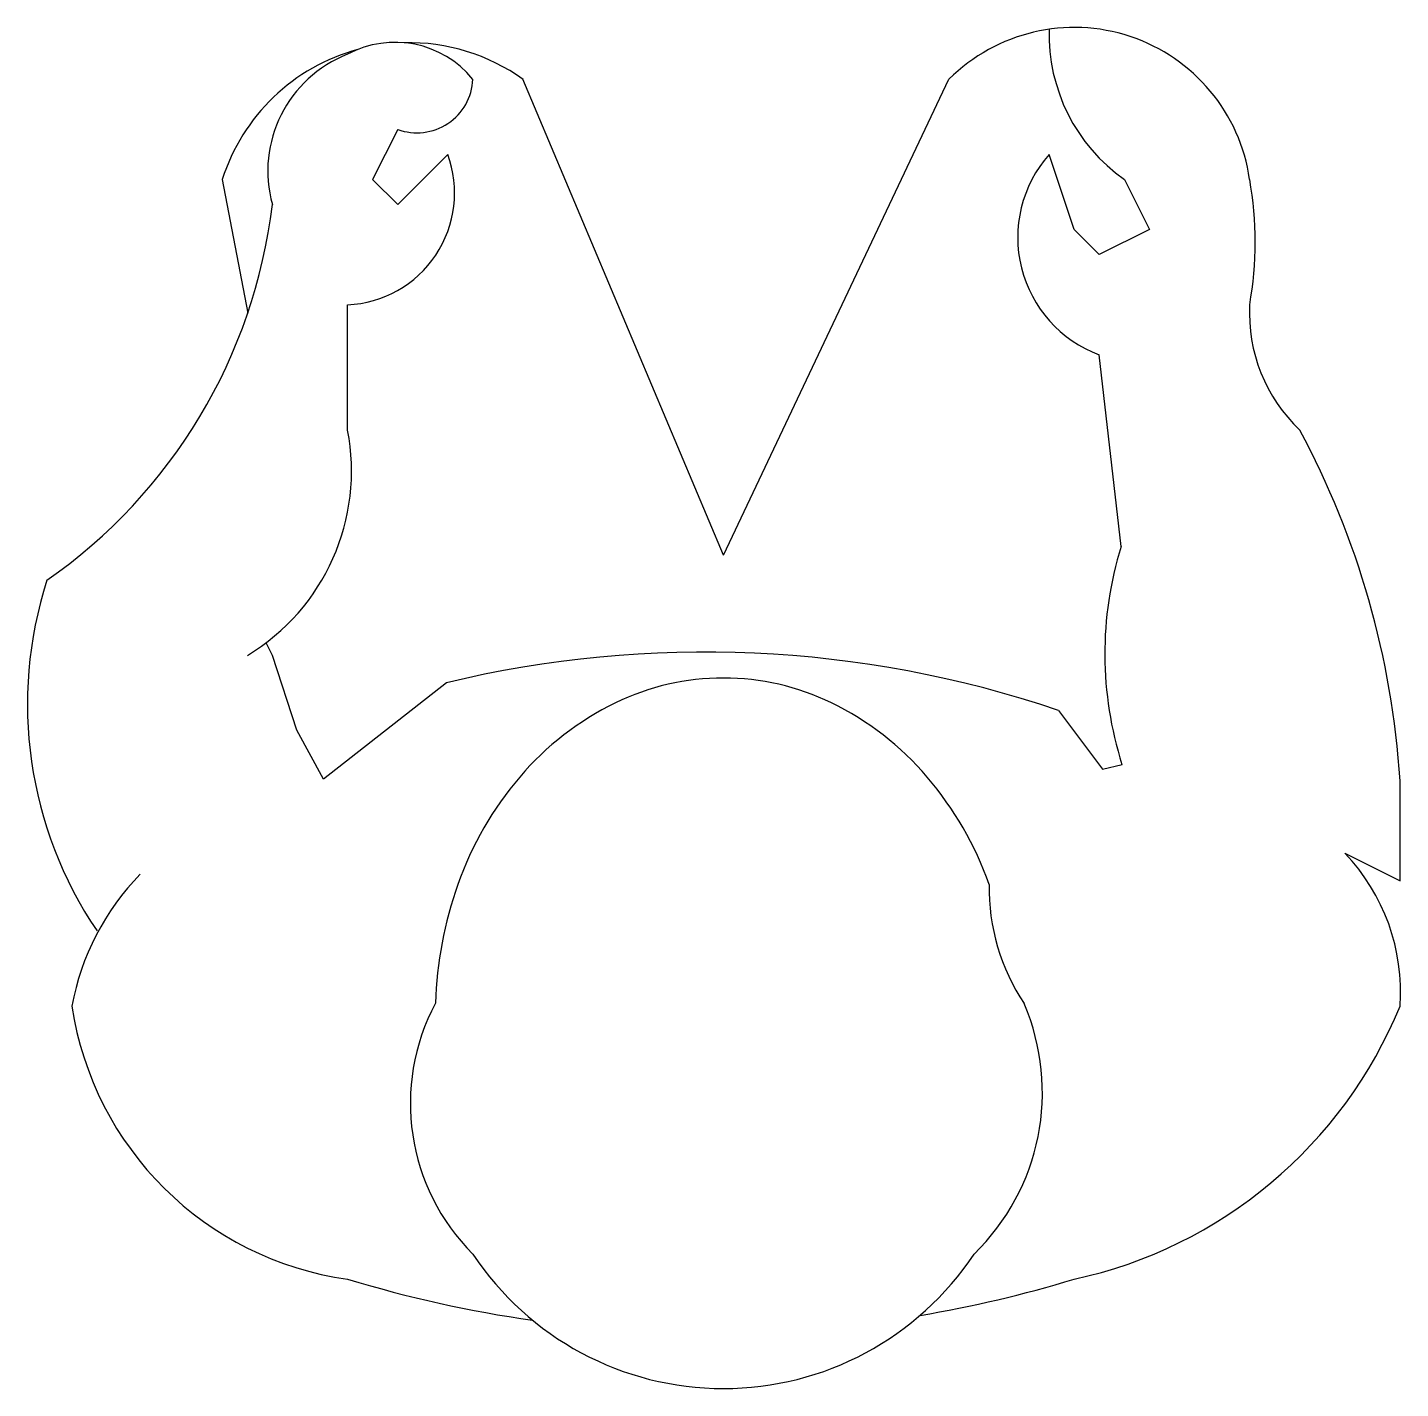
# Model space of a CAD drawing. Extents: x -55.3 to -0.5, y -0.2 to 54.2.
import ezdxf

# ---------------------------------------------------------------- set-up
doc = ezdxf.new("R2010")
doc.units = 0
doc.header["$LTSCALE"] = 50
doc.header["$MEASUREMENT"] = 0
doc.layers.get('0').update_dxf_attribs({"linetype": 'CONTINUOUS'})

msp = doc.modelspace()

# ---------------------------------------------------------------- linework, layer by layer
at = {"color": 0, "linetype": 'ByBlock'}
for p, q in [((-27.476, 33.088), (-35.476, 52.088)), ((-27.476, 33.088), (-18.476, 52.088)), ((-40.476, 50.088), (-41.476, 48.088)), ((-40.476, 47.088), (-38.476, 49.088)), ((-13.476, 46.088), (-14.476, 49.088)), ((-47.476, 48.088), (-46.46, 42.755)), ((-41.476, 48.088), (-40.476, 47.088)), ((-11.476, 48.088), (-10.476, 46.088)), ((-12.476, 45.088), (-13.476, 46.088)), ((-10.476, 46.088), (-12.476, 45.088)), ((-42.476, 38.088), (-42.476, 43.088)), ((-11.61, 33.437), (-12.476, 41.088)), ((-45.476, 29.088), (-45.729, 29.594)), ((-44.498, 26.102), (-45.476, 29.088)), ((-38.533, 27.999), (-43.437, 24.152)), ((-14.11, 26.896), (-12.352, 24.543)), ((-43.437, 24.152), (-44.498, 26.102)), ((-12.352, 24.543), (-11.57, 24.739)), ((-0.476, 20.088), (-0.476, 24.088)), ((-2.674, 21.193), (-0.476, 20.088))]:
    msp.add_line(p, q, dxfattribs=at)
for centre, radius, start, end in [((-13.476, 47.088), 7.071, 8.1301, 135), ((-7.408, 53.872), 7.071, 178.2486, 234.8815), ((-40.026, 45.74), 7.81, 105.1123, 162.509), ((-40.58, 49.565), 4, 39.0935, 118.2866), ((-40.026, 45.74), 7.81, 54.3609, 91.3584), ((-40.659, 48.429), 5, 111.3045, 195.5654), ((-39.709, 52.188), 2.236, 249.9613, 357.4189), ((-42.677, 47.555), 4.472, 272.5811, 20.0387), ((-10.732, 45.774), 5, 138.4861, 249.5863), ((-20.395, 45.588), 14.142, 349.8179, 10.1821), ((-66.724, 49.637), 21.401, 304.9134, 353.159), ((-0.082, 42.745), 6.403, 176.9346, 226.6682), ((-50.921, 36.452), 8.602, 301.116, 10.959), ((-34.582, 21.914), 34.176, 3.6461, 28.2447), ((2.271, 29.152), 14.528, 162.8435, 197.682), ((-39.096, 27.142), 16.155, 162.1736, 214.0866), ((-28.227, -14.745), 43.968, 71.2722, 103.5557), ((-27.476, 18.341), 9.846, 90, 115.9314), ((-27.476, 18.341), 9.846, 64.0686, 90), ((-26.616, 16.575), 11.811, 115.9314, 139.5739), ((-28.335, 16.575), 11.811, 40.4261, 64.0686), ((-25.274, 15.431), 13.574, 139.5739, 160.5647), ((-29.677, 15.431), 13.574, 19.4353, 40.4261), ((-8.455, 15.663), 8, 355.8751, 43.7292), ((-43.563, 13.293), 10.074, 135.4929, 169.7372), ((-23.167, 14.688), 15.809, 160.5647, 178.1293), ((-8.476, 19.833), 8.401, 179.2204, 213.5753), ((-40.674, 17.006), 12.945, 188.5232, 261.9992), ((-31.479, 11.2), 8.492, 151.8671, 225.0732), ((-23.748, 11.642), 9, 314.1795, 23.2006), ((-17.333, 21.99), 18.216, 282.2251, 337.7328), ((-27.476, 11.821), 12, 213.5573, 326.4427), ((-27.976, 52.039), 50, 253.142, 261.8171), ((-27.976, 52.039), 50, 279.6075, 286.858)]:
    msp.add_arc(centre, radius, start, end, dxfattribs=at)

doc.saveas('drawing.dxf')
